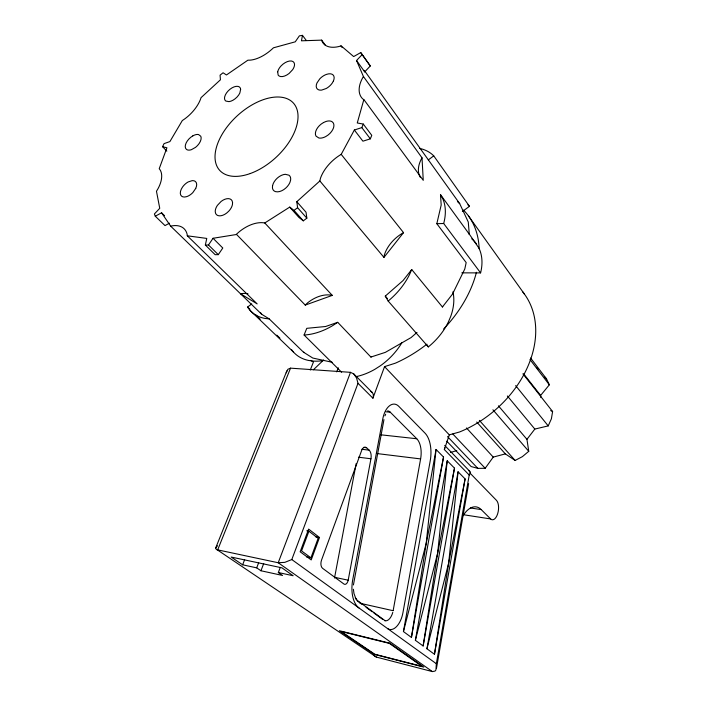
<?xml version="1.0" encoding="UTF-8"?>
<svg xmlns="http://www.w3.org/2000/svg" width="707" height="707" viewBox="0 0 707 707"><rect width="100%" height="100%" fill="white"/><g stroke="black" fill="none" stroke-linecap="round" stroke-linejoin="round"><path stroke-width="1.06" d="M373.411 655.186L376.371 657.095L432.375 671.579L435.035 671.084L435.945 669.909L436.343 663.714L469.218 475.06L470.482 473.045L469.837 471.375L444.703 445.445M353.429 584.954L383.954 419.631M458.056 471.772L448.689 562.896L434.46 654.275L426.948 648.77L458.056 471.772L465.1 478.913L434.46 654.275M436.051 449.449L426.224 543.259L411.43 637.422L403.432 631.563L436.051 449.449L443.536 457.04L411.43 637.422M447.222 460.778L437.633 553.228L423.131 645.977L415.371 640.303L447.222 460.778L454.486 468.14L423.131 645.977M522.897 373.826L552.609 411.536L551.398 418.783L548.217 425.897L534.828 429.069L526.945 439.339L528.748 451.313L522.393 456.642L515.12 460.451L505.337 453.885L476.73 422.008M436.493 668.203L468.626 483.668M341.207 154.356A32.787 20.37 -40.3 0 0 320.465 178.261L319.864 180.965L383.954 257.392L384.422 254.794A30.26 20.644 -39.1 0 1 403.538 232.638L341.207 154.356L354.357 130.008L361.825 127.596L363.274 124.061L357.265 122.974L363.796 99.793L362.161 98.317A31.992 18.665 -38 0 1 363.416 76.506L356.549 60.502L362.196 54.545L360.738 52.583L353.668 56.578L341.181 45.902L338.291 46.671A29.853 16.234 -38.9 0 1 321.658 40.14L301.465 40.812L302.472 35.35L299.37 35.863L295.261 41.819L273.423 47.82A27.829 14.564 -41.3 0 1 250.128 60.148L247.865 60.192L226.452 74.969L223.059 72.768L220.071 75.172L220.434 79.785L201.053 97.646A27.052 14.184 -44 0 1 184.854 118.82L182.291 120.579L169.901 141.577L164.059 143.627L162.575 146.711L166.825 151.13M393.189 610.441L420.612 458.914A18.833 10.207 -83.6 0 0 416.768 438.755L390.282 412.208A11.206 6.283 -84.5 0 0 387.586 410.908M366.58 447.752A6.116 3.508 -83.3 0 0 361.639 450.492L321.544 560.059A6.407 3.729 -79.4 0 0 322.613 568.331L344 584.079A4.755 2.687 -79.2 0 0 348.189 580.191L370.945 458.772A8.033 4.587 -83.2 0 0 369.151 450.147L366.58 447.752L363.442 447.381M334.482 578.026A4.71 2.704 -79.1 0 0 334.641 577.327L356.169 463.562M465.1 478.913L448.689 562.896L426.948 648.77M454.486 468.14L437.633 553.228L415.371 640.303M443.536 457.04L426.224 543.259L403.432 631.563M205.348 245.037L208.485 244.976L213.046 238.277L222.785 248.007L218.286 254.653L215.158 254.688L205.348 245.037L206.771 238.427L187.426 235.82L186.94 233.557A29.685 17.322 -47 0 0 170.67 226.152L161.567 212.798L155.284 216.218L154.391 213.965L159.747 208.3L156.468 191.252L158.085 188.566A27.838 15.192 -46.2 0 0 159.216 168.726L166.923 147.772L162.575 146.711M452.948 291.797A55.977 39.866 -40.7 0 1 450.774 316.285L448.432 321.862A55.977 39.866 -40.7 0 1 428.318 346.916L388.17 301.041L385.271 296.118L403.025 280.591L411.73 269.535L442.423 306.988L452.498 294.121L464.791 269.005L466.178 262.597L436.829 223.695L441.186 204.995L440.505 194.681L469.28 234.167L468.273 222.025L459.7 203.669L364.971 71.345M286.238 372.828L287.846 369.301L290.533 368.153L350.504 372.333L353.8 373.959L371.926 392.173M469.218 475.06L444.35 449.546L449.316 434.849L459.577 431.977A99.298 74.067 -39.7 0 0 522.429 291.505M306.617 556.966L310.921 557.832L318.141 538.319L308.915 531.231L306.75 530.833M319.493 537.47L311.204 559.926L300.157 551.787L308.632 529.11L319.493 537.47L315.393 536.71M353.8 373.959L356.549 377.98L358.007 383.3L372.916 398.191L384.555 366.624L395.434 363.151A107.844 74.191 -40.9 0 0 426.878 344.185M308.915 531.231L301.562 550.912L310.921 557.832M286.865 370.813L215.688 547.969L216.36 549.595L278.213 562.745L284.833 562.357L291.797 559.555L358.007 383.3M350.504 372.333L278.213 562.745L432.375 671.579M278.337 572.529L293.14 575.737L281.89 567.818L231.154 557.045L242.634 564.805L256.694 567.854L260.945 570.761L282.553 575.463L278.337 572.529L280.281 567.385M336.726 371.864L338.291 367.79M260.945 570.761L263.711 563.559M256.694 567.854L258.674 562.719M242.634 564.805L244.631 559.688M310.267 370.044L313.422 362.046L310.833 360.411M290.533 368.153L217.606 550.055L376.371 657.095M341.649 372.262L304.09 335.012L306.767 328.331L325.609 326.501L337.716 322.312L370.883 357.053L385.368 352.351L411.076 337.575L416.989 332.44M354.357 130.008L362.912 141.188L370.335 138.846L371.767 135.337L363.274 124.061M442.423 306.988L442.679 306.387M411.73 269.535L409.459 274.705A58.92 39.76 -41.4 0 1 388.17 301.041M384.926 415.875L385.695 414.169M215.688 547.969L217.5 545.777M446.771 441.195L471.127 466.549L477.826 468.361L485.196 468.29L493.23 457.102L505.337 453.885M383.954 257.392L403.538 232.638M319.864 180.965L296.807 201.716L297.585 207.69L306.847 218.163L303.312 220.831L298.999 217.517L289.72 207.107L264.78 222.97A31.718 19.681 -44.8 0 0 238.807 232.126L236.111 234.556L213.046 238.277M540.882 397.599L540.625 395.425L549.339 384.82L546.573 378.961L530.568 357.998M356.549 60.502L364.697 71.875L370.291 65.972L362.196 54.545M236.5 234.397L305.265 305.088L307.412 302.994A29.323 20.008 -44.3 0 1 332.281 295.393L264.78 222.97M313.413 369.761L323.62 359.987M289.72 207.107L294.024 210.394L297.585 207.69M428.274 159.941L433.736 155.858L469.466 206.338L462.387 211.517M249.942 309.312L247.574 307.041L251.727 303.948M337.716 322.312L332.732 325.591A57.629 38.443 -43.4 0 1 304.09 335.012M370.883 357.053L371.467 356.682M169.468 223.182L165.005 225.586L155.284 216.218M305.265 305.088L332.281 295.393M450.571 452.489L456.766 450.571M436.829 223.695L443.678 223.492L480.592 272.893L461.821 272.849M385.934 411.801L390.282 412.208M380.799 434.805L416.768 438.755M332.299 362.302L312.794 358.042L303.489 352.192L269.217 318.91L264.966 318.424A55.888 36.225 -44.1 0 1 247.574 307.041M361.851 449.263L369.151 450.147M377.193 453.585L420.612 458.914M358.44 457.19L370.945 458.772M303.489 352.192L304.001 352.263M470.402 507.971L481.211 509.588L490.623 518.938A10.243 4.931 -82.8 0 0 497.648 513.795A10.243 4.931 -82.8 0 0 496.482 500.362L469.766 472.859M463.801 514.784L490.623 518.938M334.641 577.327L348.189 580.191M360.093 603.274L393.145 610.715M550.656 410.581L552.609 411.536M468.847 470.818L469.837 471.375M170.67 226.152L261.67 314.253L269.217 318.91M291.797 559.555L436.343 663.714M357.026 600.234L385.112 620.693M357.291 600.923L361.675 604.114M366.067 607.313L372.218 611.785M373.968 613.057L382.752 619.456M457.447 201.583L459.7 203.669M255.474 314.633L260.211 319.184M276.799 335.127L279.954 338.167M250.039 310.364L293.529 352.113M161.567 212.798L164.545 215.697M187.187 235.678L257.162 303.895L240.513 293.776A27.573 17.772 -46.9 0 1 248.016 293.856M208.485 244.976L218.286 254.653M544.337 376.654L546.573 378.961M447.522 436.59L477.826 468.361M384.555 366.624L449.316 434.849M452.825 433.983L485.196 468.29M466.487 427.974L493.23 457.102M294.024 210.394L303.312 220.831M479.373 420.382L515.12 460.451M296.807 201.716L306.025 212.206L306.847 218.163M385.271 296.118L387.427 298.593M492.92 409.786L528.748 451.313M498.426 405.836L526.945 439.339M357.115 600.278L355.276 597.804L355.992 599.015L354.004 593.606L353.385 589.258M507.387 395.982L534.828 429.069M515.65 385.607L548.217 425.897M523.693 373.906L540.625 395.425M536.746 367.366L538.08 369.107M529.985 359.545L549.339 384.82M361.825 127.596L370.335 138.846M302.472 35.35L306.246 40.396M370.291 65.972L360.738 52.583M363.787 99.466L423.254 180.329L422.017 157.829L363.416 76.506M321.658 40.14L325.547 45.442M480.592 272.893A56.03 39.318 -38.6 0 0 478.948 248.148L469.033 233.743L469.28 234.167M340.907 45.822L342.197 47.608M260.388 312.476L261.67 314.253M468.449 215.891L524.426 294.085M427.196 345.06L428.318 346.916M440.505 194.681L442.538 198.225A58.964 39.194 -39.5 0 1 443.678 223.492M364.025 70.329L364.697 71.875M401.974 342.568A54.801 38.62 -43 0 1 380.233 365.873L374.869 369.301A54.801 38.62 -43 0 1 356.222 376.61M323.232 360.579A53.219 36.499 -43.7 0 1 313.077 361.083L308.385 360.42A53.219 36.499 -43.7 0 1 291.593 349.665M419.658 148.408A57.674 37.197 -39 0 1 433.736 155.858M420.444 177.537A29.588 19.027 -36.6 0 1 422.017 157.829M471.763 238.842A56.03 39.318 -38.6 0 1 476.651 244.189M467.901 204.844A54.863 37.409 -38.2 0 1 469.466 206.338M392.774 612.377A11.179 5.974 -79.1 0 1 384.599 620.64M462.979 515.801A32.027 15.757 -81.9 0 1 481.211 509.588M463.492 210.076A107.844 74.191 -40.9 0 1 479.143 248.696M476.447 272.257A107.844 74.191 -40.9 0 1 443.634 328.994M370.68 391.386A7.574 5.594 -44.9 0 1 372.916 398.191M387.471 628.496A18.612 9.871 -79.2 0 0 402.946 612.66L430.201 460.937A26.088 14.025 -83.6 0 0 424.987 433.099L398.739 406.295A18.665 10.393 -84.5 0 0 382.796 418.791L352.758 579.554A27.67 15.262 -79.5 0 0 359.094 608.047M444.685 447.92A6.911 5.479 -43.4 0 1 444.35 449.546M272.54 185.8L272.451 187.859A10.861 6.54 -42.6 0 0 275.695 191.668L277.718 191.844A10.861 6.54 -42.6 0 0 289.888 182.53L290.577 180.267A10.861 6.54 -42.6 0 0 288.96 175.195L285.292 174.302A10.861 6.54 -42.6 0 0 273.247 183.555L272.54 185.8M277.718 71.831L278.125 75.03A10.119 5.532 -40.9 0 0 289.039 73.51L292.618 69.719A10.119 5.532 -40.9 0 0 294.483 63.922L293.962 62.499A10.119 5.532 -40.9 0 0 283.056 64.09L281.121 65.866A10.119 5.532 -40.9 0 0 277.718 71.831M232.568 202.582L232.426 204.623A10.525 6.222 -44.6 0 1 228.706 211.234L226.655 213.081A10.525 6.222 -44.6 0 1 215.67 213.549L215.255 211.817A10.525 6.222 -44.6 0 1 217.42 205.348L221.141 201.415A10.525 6.222 -44.6 0 1 232.126 200.859L232.568 202.582M240.627 89.329L239.841 93.032A9.81 5.294 -42.6 0 1 228.997 101.64L225.869 101.066A9.81 5.294 -42.6 0 1 224.685 96.85L225.365 94.915A9.81 5.294 -42.6 0 1 236.103 86.36L237.861 86.369A9.81 5.294 -42.6 0 1 240.627 89.329M333.457 80.872L332.272 83.028A10.578 5.992 -39.9 0 1 326.254 88.49L321.632 90.107A10.578 5.992 -39.9 0 1 316.939 83.019L319.785 78.839A10.578 5.992 -39.9 0 1 326.395 74.412L328.649 73.846A10.578 5.992 -39.9 0 1 333.457 80.872M195.759 188.354L192.87 192.543A10.092 5.727 -45.1 0 1 186.648 196.643L184.642 197.032A10.092 5.727 -45.1 0 1 181.257 189.246L182.486 187.125A10.092 5.727 -45.1 0 1 188.15 181.955L192.269 180.621A10.092 5.727 -45.1 0 1 195.759 188.354M192.834 135.877L190.802 137.255A9.801 5.364 -44.2 0 0 185.588 148.267L186.454 149.38A9.801 5.364 -44.2 0 0 191.429 149.672L195.574 147.339A9.801 5.364 -44.2 0 0 200.779 136.248L198.552 134.551A9.801 5.364 -44.2 0 0 192.834 135.877M323.497 122.558L321.172 124.079A10.888 6.434 -40.5 0 0 316.029 136.133L318.892 138.006A10.888 6.434 -40.5 0 0 325.75 136.548L328.11 135.01A10.888 6.434 -40.5 0 0 333.236 122.868L332.034 121.684A10.888 6.434 -40.5 0 0 325.909 121.498L323.497 122.558M389.866 643.211L339.369 630.724L374.374 654.39L423.82 667.108L389.866 643.211M389.345 643.379L341.163 631.466L374.834 654.24L422.052 666.374L389.345 643.379M250.305 173.515A49.905 28.43 -42.5 0 0 295.155 105.405A49.905 28.43 -42.5 0 0 224.101 131.122A49.905 28.43 -42.5 0 0 250.305 173.515"/></g></svg>
